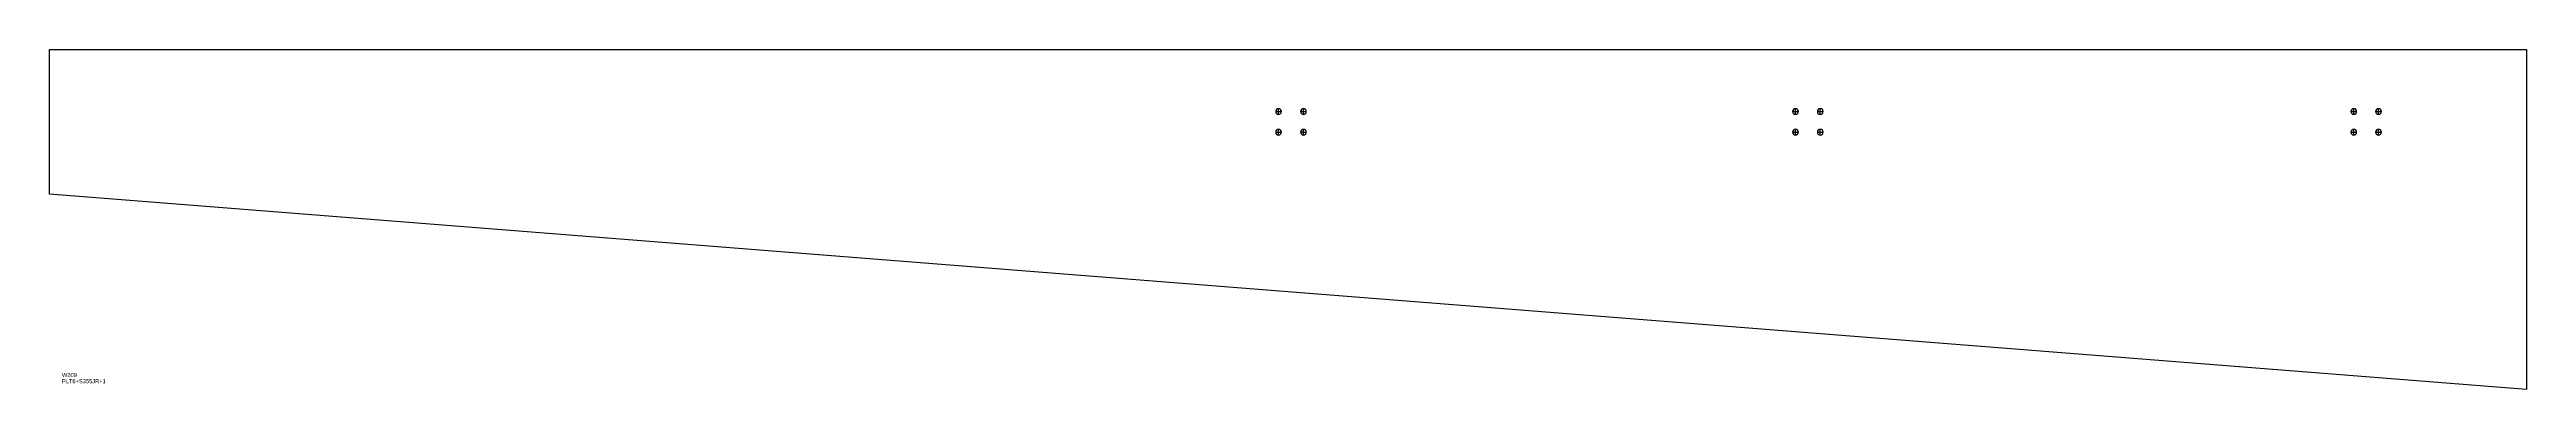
# Model space of a CAD drawing. Extents: x 0 to 5990, y 0 to 822.
import ezdxf

# ---------------------------------------------------------------- set-up
doc = ezdxf.new("R2010")
doc.units = 0
for name, color, linetype in [('14', 7, 'CONTINUOUS'), ('CUT', 7, 'CONTINUOUS'), ('SCRIBE', 3, 'CONTINUOUS'), ('TEXT', 7, 'CONTINUOUS')]:
    doc.layers.add(name, color=color, linetype=linetype)

msp = doc.modelspace()

# ---------------------------------------------------------------- linework, layer by layer
at = {"layer": '14', "color": 7, "linetype": 'CONTINUOUS'}
for p, q in [((2965.25, 671.79), (2979.25, 671.79)), ((2972.25, 664.79), (2972.25, 678.79)), ((3025.25, 671.79), (3039.25, 671.79)), ((3032.25, 664.79), (3032.25, 678.79)), ((4215.25, 671.79), (4229.25, 671.79)), ((4222.25, 664.79), (4222.25, 678.79)), ((4275.25, 671.79), (4289.25, 671.79)), ((4282.25, 664.79), (4282.25, 678.79)), ((5565.25, 671.79), (5579.25, 671.79)), ((5572.25, 664.79), (5572.25, 678.79)), ((5625.25, 671.79), (5639.25, 671.79)), ((5632.25, 664.79), (5632.25, 678.79)), ((2965.25, 621.79), (2979.25, 621.79)), ((2972.25, 614.79), (2972.25, 628.79)), ((3025.25, 621.79), (3039.25, 621.79)), ((3032.25, 614.79), (3032.25, 628.79)), ((4215.25, 621.79), (4229.25, 621.79)), ((4222.25, 614.79), (4222.25, 628.79)), ((4275.25, 621.79), (4289.25, 621.79)), ((4282.25, 614.79), (4282.25, 628.79)), ((5565.25, 621.79), (5579.25, 621.79)), ((5572.25, 614.79), (5572.25, 628.79)), ((5625.25, 621.79), (5639.25, 621.79)), ((5632.25, 614.79), (5632.25, 628.79))]:
    msp.add_line(p, q, dxfattribs=at)
for points in [[(2972.25, 678.79, 1), (2972.25, 664.79, 1)], [(3032.25, 678.79, 1), (3032.25, 664.79, 1)], [(4222.25, 678.79, 1), (4222.25, 664.79, 1)], [(4282.25, 678.79, 1), (4282.25, 664.79, 1)], [(5572.25, 678.79, 1), (5572.25, 664.79, 1)], [(5632.25, 678.79, 1), (5632.25, 664.79, 1)], [(2972.25, 628.79, 1), (2972.25, 614.79, 1)], [(3032.25, 628.79, 1), (3032.25, 614.79, 1)], [(4222.25, 628.79, 1), (4222.25, 614.79, 1)], [(4282.25, 628.79, 1), (4282.25, 614.79, 1)], [(5572.25, 628.79, 1), (5572.25, 614.79, 1)], [(5632.25, 628.79, 1), (5632.25, 614.79, 1)]]:
    msp.add_lwpolyline(points, format="xyb", close=True, dxfattribs=at)
at = {"layer": 'CUT', "color": 7, "linetype": 'CONTINUOUS'}
msp.add_lwpolyline([(0, 471.79), (0, 821.79), (5990, 821.79), (5990, 0)], close=True, dxfattribs=at)

# ---------------------------------------------------------------- texts
at = {"layer": 'SCRIBE', "color": 3}
msp.add_text('W209', height=10, dxfattribs=at).set_placement((30, 30))
at = {"layer": 'TEXT', "color": 7}
msp.add_text('PLT6+S355JR+1', height=10, dxfattribs=at).set_placement((30, 15))

doc.saveas('drawing.dxf')
